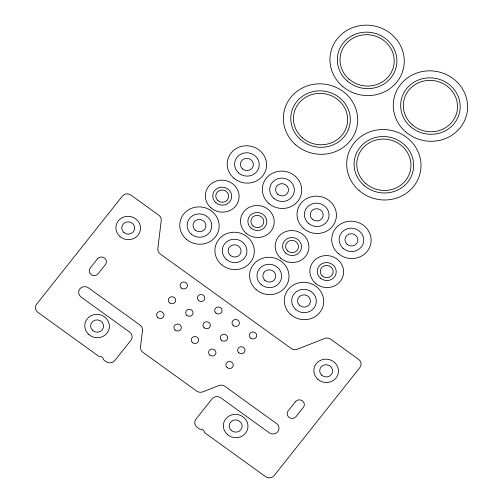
<?xml version="1.0" encoding="UTF-8"?>
<svg xmlns="http://www.w3.org/2000/svg" width="503" height="503" viewBox="0 0 503 503"><rect width="100%" height="100%" fill="white"/><g stroke="black" fill="none" stroke-linecap="round" stroke-linejoin="round"><path stroke-width="0.75" d="M142.506 330.477L140.513 346.938A6.168 5.829 10.6 0 0 142.971 352.339L196.642 391.07A6.168 5.829 10.6 0 0 202.759 391.85L218.83 385.55A6.168 5.829 10.6 0 1 224.948 386.335L276.524 423.551A6.168 5.829 10.6 0 1 277.807 431.737A6.168 5.829 10.6 0 1 269.193 432.787L220.698 397.791A6.168 5.829 10.6 0 0 212.084 398.841L195.956 419.162A6.168 5.829 10.6 0 0 197.245 427.355L199.848 429.235A3.823 3.615 10.6 0 1 204.539 432.618L265.534 476.63A6.168 5.829 10.6 0 0 274.148 475.587L359.871 367.555A6.168 5.829 10.6 0 0 358.589 359.362L330.76 339.286A6.168 5.829 10.6 0 0 324.642 338.5L297.279 349.233A6.168 5.829 10.6 0 1 291.155 348.447L160.287 254.015A6.168 5.829 10.6 0 1 157.835 248.614L161.224 220.584A6.168 5.829 10.6 0 0 158.772 215.183L130.943 195.101A6.168 5.829 10.6 0 0 122.33 196.151L36.612 304.183A6.168 5.829 10.6 0 0 37.895 312.369L98.896 356.388A3.823 3.615 10.6 0 1 103.58 359.771L106.19 361.651A6.168 5.829 10.6 0 0 114.803 360.601L130.925 340.28A6.168 5.829 10.6 0 0 129.642 332.087L81.146 297.097A6.168 5.829 10.6 0 1 79.864 288.904A6.168 5.829 10.6 0 1 88.471 287.861L140.054 325.076A6.168 5.829 10.6 0 1 142.506 330.477M97.507 258.819L90.175 268.061A4.936 4.659 10.6 0 0 91.206 274.613A4.936 4.659 10.6 0 0 98.098 273.77L105.423 264.534A4.936 4.659 10.6 0 0 104.398 257.982A4.936 4.659 10.6 0 0 97.507 258.819M295.456 401.658L288.125 410.894A4.936 4.659 10.6 0 0 289.15 417.446A4.936 4.659 10.6 0 0 296.041 416.61L303.372 407.367A4.936 4.659 10.6 0 0 302.347 400.816A4.936 4.659 10.6 0 0 295.456 401.658M192.467 342.587A3.703 3.496 10.6 0 0 198.553 340.827A3.703 3.496 10.6 0 0 193.793 336.677A3.703 3.496 10.6 0 0 192.467 342.587M204.193 327.805A3.703 3.496 10.6 0 0 210.279 326.045A3.703 3.496 10.6 0 0 205.52 321.895A3.703 3.496 10.6 0 0 204.193 327.805M215.919 313.023A3.703 3.496 10.6 0 0 222.005 311.269A3.703 3.496 10.6 0 0 217.252 307.119A3.703 3.496 10.6 0 0 215.919 313.023M209.789 355.08A3.703 3.496 10.6 0 0 215.875 353.326A3.703 3.496 10.6 0 0 211.115 349.176A3.703 3.496 10.6 0 0 209.789 355.08M250.563 338.022A3.703 3.496 10.6 0 0 256.649 336.262A3.703 3.496 10.6 0 0 251.89 332.112A3.703 3.496 10.6 0 0 250.563 338.022M227.111 367.58A3.703 3.496 10.6 0 0 233.191 365.826A3.703 3.496 10.6 0 0 228.437 361.67A3.703 3.496 10.6 0 0 227.111 367.58M233.241 325.523A3.703 3.496 10.6 0 0 239.327 323.769A3.703 3.496 10.6 0 0 234.568 319.612A3.703 3.496 10.6 0 0 233.241 325.523M221.515 340.305A3.703 3.496 10.6 0 0 227.601 338.544A3.703 3.496 10.6 0 0 222.842 334.394A3.703 3.496 10.6 0 0 221.515 340.305M238.837 352.798A3.703 3.496 10.6 0 0 244.923 351.044A3.703 3.496 10.6 0 0 240.164 346.894A3.703 3.496 10.6 0 0 238.837 352.798M227.419 434.535A12.336 11.651 10.6 0 0 247.702 428.675A12.336 11.651 10.6 0 0 231.845 414.843A12.336 11.651 10.6 0 0 227.419 434.535M317.909 379.337A12.336 11.651 10.6 0 0 338.198 373.478A12.336 11.651 10.6 0 0 322.341 359.645A12.336 11.651 10.6 0 0 317.909 379.337M119.966 236.504A12.336 11.651 10.6 0 0 140.249 230.644A12.336 11.651 10.6 0 0 124.392 216.812A12.336 11.651 10.6 0 0 119.966 236.504M88.855 334.552A12.336 11.651 10.6 0 0 109.138 328.692A12.336 11.651 10.6 0 0 93.281 314.859A12.336 11.651 10.6 0 0 88.855 334.552M169.555 302.806A3.703 3.496 10.6 0 0 175.641 301.052A3.703 3.496 10.6 0 0 170.882 296.902A3.703 3.496 10.6 0 0 169.555 302.806M186.877 315.306A3.703 3.496 10.6 0 0 192.957 313.551A3.703 3.496 10.6 0 0 188.204 309.402A3.703 3.496 10.6 0 0 186.877 315.306M198.603 300.524A3.703 3.496 10.6 0 0 204.69 298.769A3.703 3.496 10.6 0 0 199.93 294.62A3.703 3.496 10.6 0 0 198.603 300.524M157.829 317.588A3.703 3.496 10.6 0 0 163.909 315.834A3.703 3.496 10.6 0 0 159.155 311.678A3.703 3.496 10.6 0 0 157.829 317.588M181.281 288.03A3.703 3.496 10.6 0 0 187.368 286.27A3.703 3.496 10.6 0 0 182.608 282.12A3.703 3.496 10.6 0 0 181.281 288.03M175.145 330.087A3.703 3.496 10.6 0 0 181.231 328.327A3.703 3.496 10.6 0 0 176.471 324.177A3.703 3.496 10.6 0 0 175.145 330.087M92.753 330.521A6.501 6.143 10.6 0 0 103.442 327.434A6.501 6.143 10.6 0 0 95.086 320.147A6.501 6.143 10.6 0 0 92.753 330.521M123.857 232.474A6.501 6.143 10.6 0 0 134.553 229.387A6.501 6.143 10.6 0 0 126.19 222.093A6.501 6.143 10.6 0 0 123.857 232.474M231.317 430.505A6.501 6.143 10.6 0 0 242.006 427.418A6.501 6.143 10.6 0 0 233.65 420.131A6.501 6.143 10.6 0 0 231.317 430.505M321.807 375.307A6.501 6.143 10.6 0 0 332.496 372.22A6.501 6.143 10.6 0 0 324.139 364.933A6.501 6.143 10.6 0 0 321.807 375.307M191.234 234.084A12.336 11.651 10.6 0 0 211.518 228.224A12.336 11.651 10.6 0 0 195.661 214.391A12.336 11.651 10.6 0 0 191.234 234.084M195.133 230.053A6.501 6.143 10.6 0 0 205.821 226.966A6.501 6.143 10.6 0 0 197.465 219.679A6.501 6.143 10.6 0 0 195.133 230.053M186.292 239.189A19.743 18.642 10.6 0 0 218.748 229.821A19.743 18.642 10.6 0 0 193.378 207.682A19.743 18.642 10.6 0 0 186.292 239.189M210.933 207.814A16.901 15.964 10.6 0 0 238.73 199.792A16.901 15.964 10.6 0 0 217 180.835A16.901 15.964 10.6 0 0 210.933 207.814M215.881 202.703A9.5 8.972 10.6 0 0 231.499 198.195A9.5 8.972 10.6 0 0 219.289 187.544A9.5 8.972 10.6 0 0 215.881 202.703M217.881 200.634A6.501 6.143 10.6 0 0 228.569 197.547A6.501 6.143 10.6 0 0 220.213 190.253A6.501 6.143 10.6 0 0 217.881 200.634M242.559 168.933A6.501 6.143 10.6 0 0 253.248 165.845A6.501 6.143 10.6 0 0 244.892 158.552A6.501 6.143 10.6 0 0 242.559 168.933M238.661 172.963A12.336 11.651 10.6 0 0 258.951 167.103A12.336 11.651 10.6 0 0 243.087 153.27A12.336 11.651 10.6 0 0 238.661 172.963M233.719 178.068A19.743 18.642 10.6 0 0 266.175 168.7A19.743 18.642 10.6 0 0 240.805 146.562A19.743 18.642 10.6 0 0 233.719 178.068M268.847 203.419A19.743 18.642 10.6 0 0 301.303 194.045A19.743 18.642 10.6 0 0 275.933 171.913A19.743 18.642 10.6 0 0 268.847 203.419M273.789 198.308A12.336 11.651 10.6 0 0 294.079 192.454A12.336 11.651 10.6 0 0 278.222 178.615A12.336 11.651 10.6 0 0 273.789 198.308M277.687 194.284A6.501 6.143 10.6 0 0 288.376 191.197A6.501 6.143 10.6 0 0 280.02 183.903A6.501 6.143 10.6 0 0 277.687 194.284M253.009 225.985A6.501 6.143 10.6 0 0 263.698 222.898A6.501 6.143 10.6 0 0 255.342 215.605A6.501 6.143 10.6 0 0 253.009 225.985M251.01 228.054A9.5 8.972 10.6 0 0 266.628 223.539A9.5 8.972 10.6 0 0 254.417 212.888A9.5 8.972 10.6 0 0 251.01 228.054M246.068 233.159A16.901 15.964 10.6 0 0 273.858 225.137A16.901 15.964 10.6 0 0 252.129 206.186A16.901 15.964 10.6 0 0 246.068 233.159M221.421 264.54A19.743 18.642 10.6 0 0 253.877 255.172A19.743 18.642 10.6 0 0 228.507 233.034A19.743 18.642 10.6 0 0 221.421 264.54M230.261 255.405A6.501 6.143 10.6 0 0 240.95 252.317A6.501 6.143 10.6 0 0 232.593 245.024A6.501 6.143 10.6 0 0 230.261 255.405M226.363 259.429A12.336 11.651 10.6 0 0 246.652 253.575A12.336 11.651 10.6 0 0 230.795 239.736A12.336 11.651 10.6 0 0 226.363 259.429M261.063 284.465A12.336 11.651 10.6 0 0 281.347 278.612A12.336 11.651 10.6 0 0 265.49 264.773A12.336 11.651 10.6 0 0 261.063 284.465M264.955 280.441A6.501 6.143 10.6 0 0 275.65 277.354A6.501 6.143 10.6 0 0 267.288 270.061A6.501 6.143 10.6 0 0 264.955 280.441M256.121 289.577A19.743 18.642 10.6 0 0 288.577 280.202A19.743 18.642 10.6 0 0 263.201 258.07A19.743 18.642 10.6 0 0 256.121 289.577M280.762 258.196A16.901 15.964 10.6 0 0 308.553 250.173A16.901 15.964 10.6 0 0 286.829 231.223A16.901 15.964 10.6 0 0 280.762 258.196M285.704 253.091A9.5 8.972 10.6 0 0 301.322 248.576A9.5 8.972 10.6 0 0 289.112 237.925A9.5 8.972 10.6 0 0 285.704 253.091M287.703 251.016A6.501 6.143 10.6 0 0 298.398 247.929A6.501 6.143 10.6 0 0 290.036 240.641A6.501 6.143 10.6 0 0 287.703 251.016M312.382 219.321A6.501 6.143 10.6 0 0 323.077 216.233A6.501 6.143 10.6 0 0 314.715 208.94A6.501 6.143 10.6 0 0 312.382 219.321M308.49 223.345A12.336 11.651 10.6 0 0 328.773 217.491A12.336 11.651 10.6 0 0 312.916 203.652A12.336 11.651 10.6 0 0 308.49 223.345M303.548 228.456A19.743 18.642 10.6 0 0 336.004 219.082A19.743 18.642 10.6 0 0 310.628 196.95A19.743 18.642 10.6 0 0 303.548 228.456M338.242 253.493A19.743 18.642 10.6 0 0 370.698 244.118A19.743 18.642 10.6 0 0 345.322 221.986A19.743 18.642 10.6 0 0 338.242 253.493M343.184 248.381A12.336 11.651 10.6 0 0 363.468 242.521A12.336 11.651 10.6 0 0 347.611 228.689A12.336 11.651 10.6 0 0 343.184 248.381M347.083 244.351A6.501 6.143 10.6 0 0 357.771 241.264A6.501 6.143 10.6 0 0 349.415 233.977A6.501 6.143 10.6 0 0 347.083 244.351M322.404 276.053A6.501 6.143 10.6 0 0 333.093 272.966A6.501 6.143 10.6 0 0 324.737 265.678A6.501 6.143 10.6 0 0 322.404 276.053M320.398 278.121A9.5 8.972 10.6 0 0 336.023 273.613A9.5 8.972 10.6 0 0 323.806 262.962A9.5 8.972 10.6 0 0 320.398 278.121M315.456 283.233A16.901 15.964 10.6 0 0 343.247 275.21A16.901 15.964 10.6 0 0 321.524 256.253A16.901 15.964 10.6 0 0 315.456 283.233M290.816 314.614A19.743 18.642 10.6 0 0 323.272 305.239A19.743 18.642 10.6 0 0 297.895 283.107A19.743 18.642 10.6 0 0 290.816 314.614M299.656 305.472A6.501 6.143 10.6 0 0 310.345 302.385A6.501 6.143 10.6 0 0 301.989 295.098A6.501 6.143 10.6 0 0 299.656 305.472M295.758 309.502A12.336 11.651 10.6 0 0 316.041 303.642A12.336 11.651 10.6 0 0 300.184 289.81A12.336 11.651 10.6 0 0 295.758 309.502M300.624 139.658A29.828 28.168 10.6 0 0 349.667 125.499A29.828 28.168 10.6 0 0 311.326 92.055A29.828 28.168 10.6 0 0 300.624 139.658M302.416 137.809A27.143 25.634 10.6 0 0 347.045 124.92A27.143 25.634 10.6 0 0 312.156 94.482A27.143 25.634 10.6 0 0 302.416 137.809M295.682 144.77A37.235 35.16 10.6 0 0 356.891 127.096A37.235 35.16 10.6 0 0 309.043 85.347A37.235 35.16 10.6 0 0 295.682 144.77M342.254 86.076A37.235 35.16 10.6 0 0 403.463 68.402A37.235 35.16 10.6 0 0 355.615 26.659A37.235 35.16 10.6 0 0 342.254 86.076M347.196 80.97A29.828 28.168 10.6 0 0 396.238 66.805A29.828 28.168 10.6 0 0 357.897 33.361A29.828 28.168 10.6 0 0 347.196 80.97M348.988 79.116A27.143 25.634 10.6 0 0 393.616 66.226A27.143 25.634 10.6 0 0 358.727 35.795A27.143 25.634 10.6 0 0 348.988 79.116M410.517 126.655A29.828 28.168 10.6 0 0 459.56 112.496A29.828 28.168 10.6 0 0 421.218 79.053A29.828 28.168 10.6 0 0 410.517 126.655M412.309 124.807A27.143 25.634 10.6 0 0 456.938 111.918A27.143 25.634 10.6 0 0 422.048 81.48A27.143 25.634 10.6 0 0 412.309 124.807M405.575 131.767A37.235 35.16 10.6 0 0 466.784 114.093A37.235 35.16 10.6 0 0 418.936 72.344A37.235 35.16 10.6 0 0 405.575 131.767M359.004 190.461A37.235 35.16 10.6 0 0 420.212 172.787A37.235 35.16 10.6 0 0 372.358 131.038A37.235 35.16 10.6 0 0 359.004 190.461M363.946 185.349A29.828 28.168 10.6 0 0 412.988 171.19A29.828 28.168 10.6 0 0 374.647 137.747A29.828 28.168 10.6 0 0 363.946 185.349M365.738 183.501A27.143 25.634 10.6 0 0 410.366 170.611A27.143 25.634 10.6 0 0 375.477 140.174A27.143 25.634 10.6 0 0 365.738 183.501"/></g></svg>
